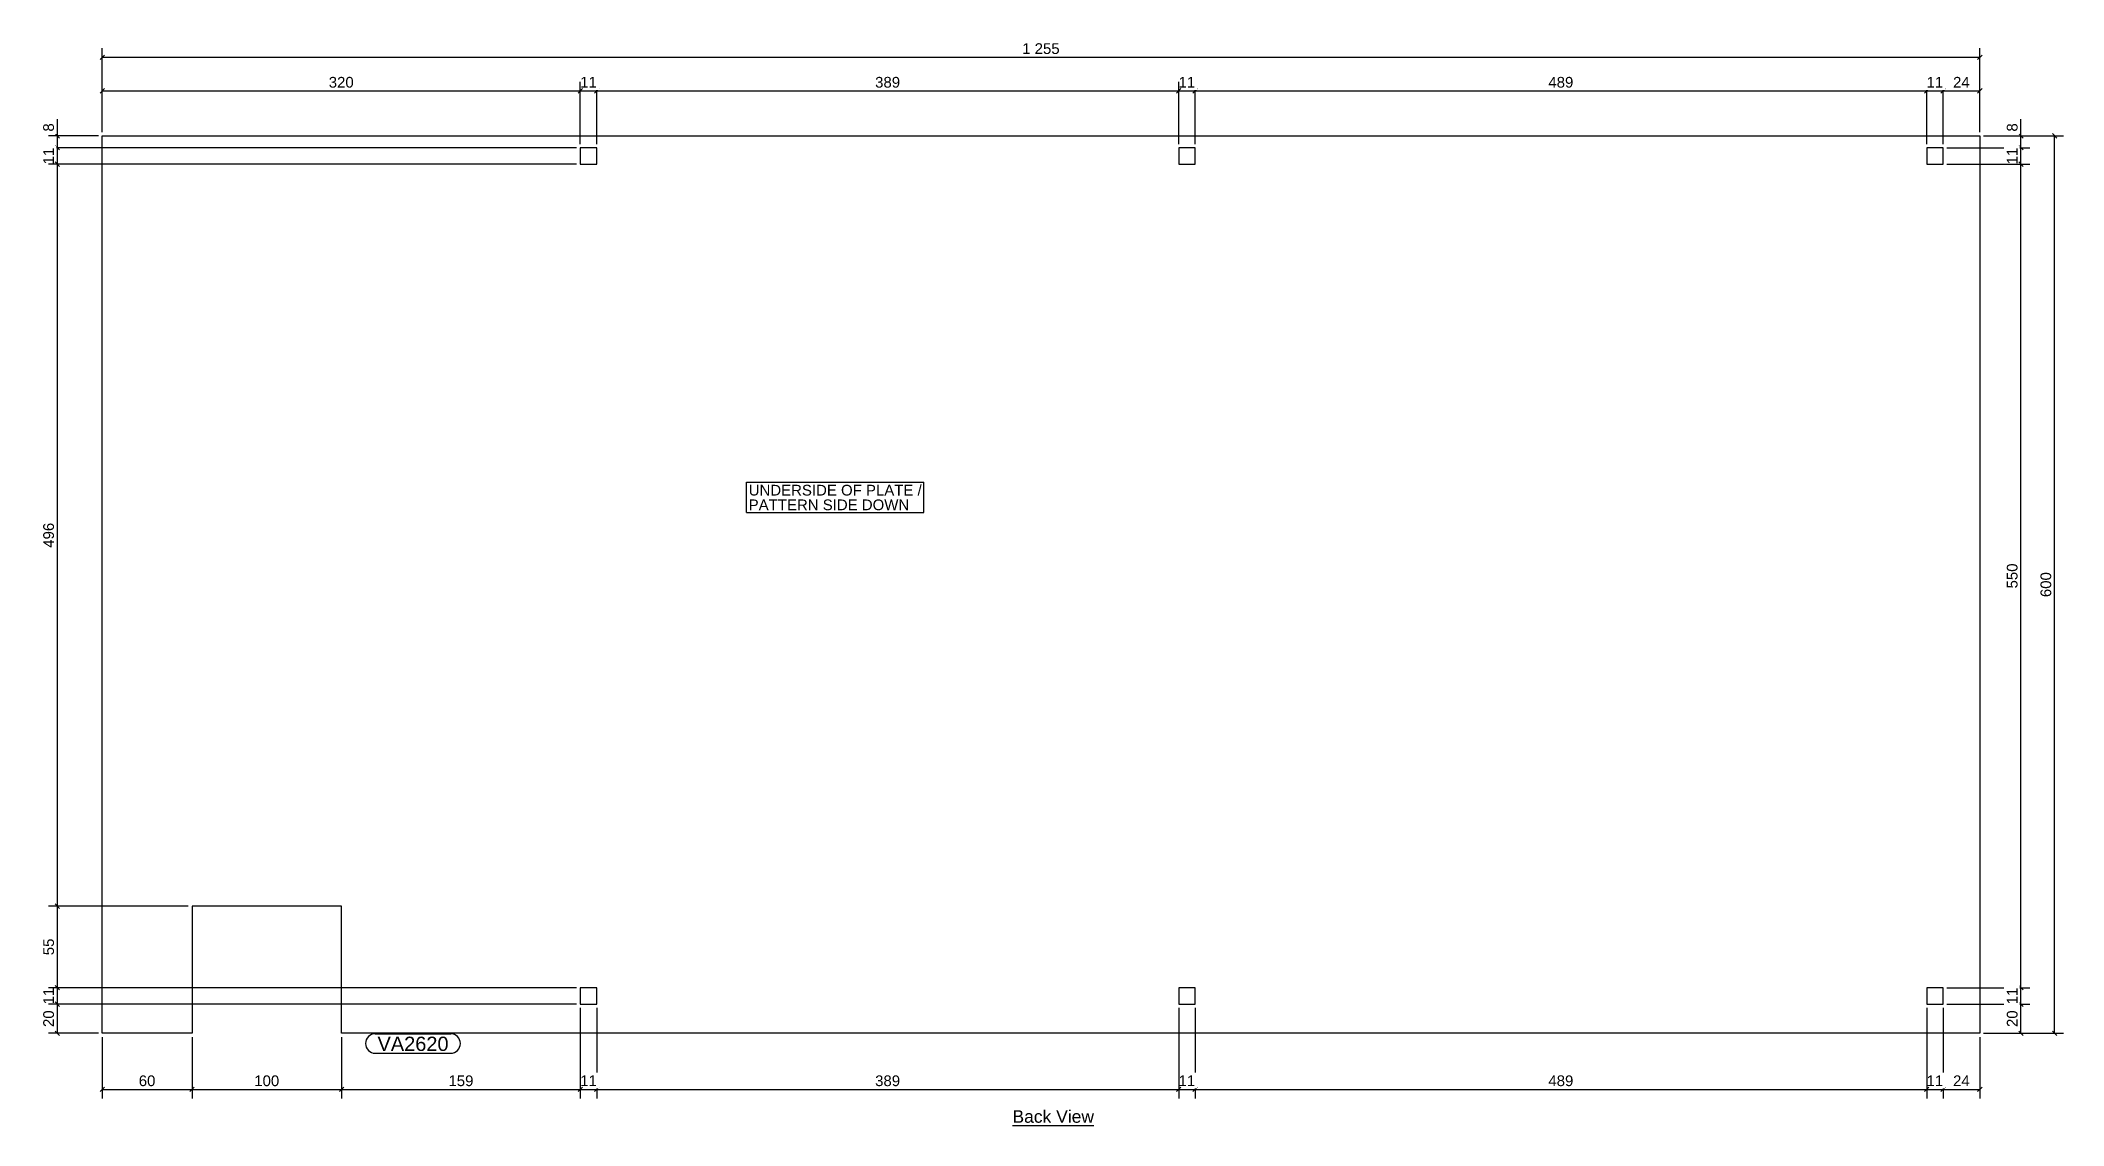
# Model space of a CAD drawing. Header units: millimetres. Extents: x 6 to 1358, y 11 to 737.
import ezdxf

# ---------------------------------------------------------------- set-up
doc = ezdxf.new("R2010")
doc.units = ezdxf.units.MM
doc.styles.add('Arial', font='ARIAL.TTF', dxfattribs={"height": 0.2})

# ---------------------------------------------------------------- blocks, each defined once
blk = doc.blocks.new('Unknown-35602758-11 - 5966')
at = {"color": 6, "linetype": 'Continuous'}
blk.add_line((655.7, 11.2), (710.1, 11.2), dxfattribs=at)
at = {"color": 0, "linetype": 'Continuous'}
blk.add_wipeout([(710.1, 13.1), (710.1, 21.9), (655.7, 21.9), (655.7, 13.1)], dxfattribs=at)
at = {"color": 6, "linetype": 'Continuous', "style": 'Arial'}
blk.add_text('Back View', height=8.36, dxfattribs=at).set_placement((655.7, 13.1))
blk = doc.blocks.new('Part-35602758-6001 - 5966')
at = {"color": 30, "linetype": 'Continuous'}
for p, q in [((47.3, 72.9), (47.3, 672.9)), ((47.3, 672.9), (1302.3, 672.9)), ((377.8, 664.9), (366.8, 664.9)), ((366.8, 664.9), (366.8, 653.9)), ((377.8, 653.9), (377.8, 664.9)), ((777.8, 664.9), (766.8, 664.9)), ((766.8, 664.9), (766.8, 653.9)), ((777.8, 653.9), (777.8, 664.9)), ((1277.8, 664.9), (1266.8, 664.9)), ((1266.8, 664.9), (1266.8, 653.9)), ((1277.8, 653.9), (1277.8, 664.9)), ((1302.3, 672.9), (1302.3, 72.9)), ((366.8, 653.9), (377.8, 653.9)), ((766.8, 653.9), (777.8, 653.9)), ((1266.8, 653.9), (1277.8, 653.9)), ((207.3, 157.9), (107.3, 157.9)), ((107.3, 157.9), (107.3, 72.9)), ((207.3, 72.9), (207.3, 157.9)), ((377.8, 103.4), (366.8, 103.4)), ((366.8, 103.4), (366.8, 92.4)), ((377.8, 92.4), (377.8, 103.4)), ((777.8, 103.4), (766.8, 103.4)), ((766.8, 103.4), (766.8, 92.4)), ((777.8, 92.4), (777.8, 103.4)), ((1277.8, 103.4), (1266.8, 103.4)), ((1266.8, 103.4), (1266.8, 92.4)), ((1277.8, 92.4), (1277.8, 103.4)), ((366.8, 92.4), (377.8, 92.4)), ((766.8, 92.4), (777.8, 92.4)), ((1266.8, 92.4), (1277.8, 92.4)), ((107.3, 72.9), (47.3, 72.9)), ((1302.3, 72.9), (207.3, 72.9))]:
    blk.add_line(p, q, dxfattribs=at)
blk = doc.blocks.new('StraightDimension-35602758-6169 - 5966')
at = {"color": 7, "linetype": 'Continuous'}
for p, q in [((364.3, 103.4), (11.3, 103.4)), ((15.8, 104.9), (18.8, 101.9)), ((17.3, 92.4), (17.3, 103.4)), ((364.3, 92.4), (11.3, 92.4)), ((18.8, 90.9), (15.8, 93.9))]:
    blk.add_line(p, q, dxfattribs=at)
at = {"color": 0}
blk.add_wipeout([(16.5, 104.9), (6, 104.9), (6, 90.8), (16.5, 90.8)], dxfattribs=at)
at = {"color": 96, "style": 'Arial'}
blk.add_text('11', height=7.16, rotation=90.0002, dxfattribs=at).set_placement((15, 92.3))
blk = doc.blocks.new('StraightDimension-35602758-6012 - 5966')
at = {"color": 7, "linetype": 'Continuous'}
for p, q in [((107.3, 70.4), (107.3, 29.4)), ((207.3, 70.4), (207.3, 29.4)), ((108.8, 36.9), (105.8, 33.9)), ((107.3, 35.4), (207.3, 35.4)), ((205.8, 33.9), (208.8, 36.9))]:
    blk.add_line(p, q, dxfattribs=at)
at = {"color": 0}
blk.add_wipeout([(167.1, 36.1), (167.1, 46.6), (147.4, 46.6), (147.4, 36.1)], dxfattribs=at)
at = {"color": 96, "style": 'Arial'}
blk.add_text('100', height=7.16, dxfattribs=at).set_placement((148.9, 37.6))
blk = doc.blocks.new('StraightDimension-35602758-6133 - 5966')
at = {"color": 7, "linetype": 'Continuous'}
for p, q in [((779.3, 704.4), (776.3, 701.4)), ((777.8, 667.4), (777.8, 708.9)), ((1265.3, 701.4), (1268.3, 704.4)), ((1266.8, 667.4), (1266.8, 708.9)), ((777.8, 702.9), (1266.8, 702.9))]:
    blk.add_line(p, q, dxfattribs=at)
at = {"color": 0}
blk.add_wipeout([(1032.1, 703.6), (1032.1, 714.1), (1012.4, 714.1), (1012.4, 703.6)], dxfattribs=at)
at = {"color": 96, "style": 'Arial'}
blk.add_text('489', height=7.16, dxfattribs=at).set_placement((1013.9, 705.1))
blk = doc.blocks.new('StraightDimension-35602758-6005 - 5966')
at = {"color": 7, "linetype": 'Continuous'}
for p, q in [((1277.8, 89.9), (1277.8, 29.4)), ((1302.3, 70.4), (1302.3, 29.4)), ((1279.3, 36.9), (1276.3, 33.9)), ((1277.8, 35.4), (1302.3, 35.4)), ((1300.8, 33.9), (1303.8, 36.9))]:
    blk.add_line(p, q, dxfattribs=at)
at = {"color": 0}
blk.add_wipeout([(1297.1, 36.1), (1297.1, 46.6), (1282.9, 46.6), (1282.9, 36.1)], dxfattribs=at)
at = {"color": 96, "style": 'Arial'}
blk.add_text('24', height=7.16, dxfattribs=at).set_placement((1284.4, 37.6))
blk = doc.blocks.new('StraightDimension-35602758-6134 - 5966')
at = {"color": 7, "linetype": 'Continuous'}
for p, q in [((765.3, 701.4), (768.3, 704.4)), ((766.8, 667.4), (766.8, 708.9)), ((779.3, 704.4), (776.3, 701.4)), ((777.8, 667.4), (777.8, 708.9)), ((766.8, 702.9), (777.8, 702.9))]:
    blk.add_line(p, q, dxfattribs=at)
at = {"color": 0}
blk.add_wipeout([(779.3, 703.6), (779.3, 714.1), (765.2, 714.1), (765.2, 703.6)], dxfattribs=at)
at = {"color": 96, "style": 'Arial'}
blk.add_text('11', height=7.16, dxfattribs=at).set_placement((766.7, 705.1))
blk = doc.blocks.new('StraightDimension-35602758-6006 - 5966')
at = {"color": 7, "linetype": 'Continuous'}
for p, q in [((1266.8, 89.9), (1266.8, 29.4)), ((1277.8, 89.9), (1277.8, 29.4)), ((1265.3, 33.9), (1268.3, 36.9)), ((1266.8, 35.4), (1277.8, 35.4)), ((1279.3, 36.9), (1276.3, 33.9))]:
    blk.add_line(p, q, dxfattribs=at)
at = {"color": 0}
blk.add_wipeout([(1279.3, 36.1), (1279.3, 46.6), (1265.2, 46.6), (1265.2, 36.1)], dxfattribs=at)
at = {"color": 96, "style": 'Arial'}
blk.add_text('11', height=7.16, dxfattribs=at).set_placement((1266.7, 37.6))
blk = doc.blocks.new('StraightDimension-35602758-6135 - 5966')
at = {"color": 7, "linetype": 'Continuous'}
for p, q in [((379.3, 704.4), (376.3, 701.4)), ((377.8, 667.4), (377.8, 708.9)), ((765.3, 701.4), (768.3, 704.4)), ((766.8, 667.4), (766.8, 708.9)), ((377.8, 702.9), (766.8, 702.9))]:
    blk.add_line(p, q, dxfattribs=at)
at = {"color": 0}
blk.add_wipeout([(582.1, 703.6), (582.1, 714.1), (562.4, 714.1), (562.4, 703.6)], dxfattribs=at)
at = {"color": 96, "style": 'Arial'}
blk.add_text('389', height=7.16, dxfattribs=at).set_placement((563.9, 705.1))
blk = doc.blocks.new('StraightDimension-35602758-6007 - 5966')
at = {"color": 7, "linetype": 'Continuous'}
for p, q in [((777.8, 89.9), (777.8, 29.4)), ((1266.8, 89.9), (1266.8, 29.4)), ((779.3, 36.9), (776.3, 33.9)), ((777.8, 35.4), (1266.8, 35.4)), ((1265.3, 33.9), (1268.3, 36.9))]:
    blk.add_line(p, q, dxfattribs=at)
at = {"color": 0}
blk.add_wipeout([(1032.1, 36.1), (1032.1, 46.6), (1012.4, 46.6), (1012.4, 36.1)], dxfattribs=at)
at = {"color": 96, "style": 'Arial'}
blk.add_text('489', height=7.16, dxfattribs=at).set_placement((1013.9, 37.6))
blk = doc.blocks.new('StraightDimension-35602758-6136 - 5966')
at = {"color": 7, "linetype": 'Continuous'}
for p, q in [((365.3, 701.4), (368.3, 704.4)), ((366.8, 667.4), (366.8, 708.9)), ((379.3, 704.4), (376.3, 701.4)), ((377.8, 667.4), (377.8, 708.9)), ((366.8, 702.9), (377.8, 702.9))]:
    blk.add_line(p, q, dxfattribs=at)
at = {"color": 0}
blk.add_wipeout([(379.3, 703.6), (379.3, 714.1), (365.2, 714.1), (365.2, 703.6)], dxfattribs=at)
at = {"color": 96, "style": 'Arial'}
blk.add_text('11', height=7.16, dxfattribs=at).set_placement((366.7, 705.1))
blk = doc.blocks.new('StraightDimension-35602758-6008 - 5966')
at = {"color": 7, "linetype": 'Continuous'}
for p, q in [((766.8, 89.9), (766.8, 29.4)), ((777.8, 89.9), (777.8, 29.4)), ((765.3, 33.9), (768.3, 36.9)), ((766.8, 35.4), (777.8, 35.4)), ((779.3, 36.9), (776.3, 33.9))]:
    blk.add_line(p, q, dxfattribs=at)
at = {"color": 0}
blk.add_wipeout([(779.3, 36.1), (779.3, 46.6), (765.2, 46.6), (765.2, 36.1)], dxfattribs=at)
at = {"color": 96, "style": 'Arial'}
blk.add_text('11', height=7.16, dxfattribs=at).set_placement((766.7, 37.6))
blk = doc.blocks.new('StraightDimension-35602758-6137 - 5966')
at = {"color": 7, "linetype": 'Continuous'}
for p, q in [((48.8, 704.4), (45.8, 701.4)), ((47.3, 675.4), (47.3, 708.9)), ((365.3, 701.4), (368.3, 704.4)), ((366.8, 667.4), (366.8, 708.9)), ((47.3, 702.9), (366.8, 702.9))]:
    blk.add_line(p, q, dxfattribs=at)
at = {"color": 0}
blk.add_wipeout([(216.8, 703.6), (216.8, 714.1), (197.2, 714.1), (197.2, 703.6)], dxfattribs=at)
at = {"color": 96, "style": 'Arial'}
blk.add_text('320', height=7.16, dxfattribs=at).set_placement((198.7, 705.1))
blk = doc.blocks.new('StraightDimension-35602758-6009 - 5966')
at = {"color": 7, "linetype": 'Continuous'}
for p, q in [((377.8, 89.9), (377.8, 29.4)), ((766.8, 89.9), (766.8, 29.4)), ((379.3, 36.9), (376.3, 33.9)), ((377.8, 35.4), (766.8, 35.4)), ((765.3, 33.9), (768.3, 36.9))]:
    blk.add_line(p, q, dxfattribs=at)
at = {"color": 0}
blk.add_wipeout([(582.1, 36.1), (582.1, 46.6), (562.4, 46.6), (562.4, 36.1)], dxfattribs=at)
at = {"color": 96, "style": 'Arial'}
blk.add_text('389', height=7.16, dxfattribs=at).set_placement((563.9, 37.6))
blk = doc.blocks.new('StraightDimension-35602758-6195 - 5966')
at = {"color": 7, "linetype": 'Continuous'}
for p, q in [((1280.3, 92.4), (1335.8, 92.4)), ((1331.3, 90.9), (1328.3, 93.9)), ((1329.8, 72.9), (1329.8, 92.4)), ((1304.8, 72.9), (1335.8, 72.9)), ((1328.3, 74.4), (1331.3, 71.4))]:
    blk.add_line(p, q, dxfattribs=at)
at = {"color": 0}
blk.add_wipeout([(1329, 89.7), (1318.5, 89.7), (1318.5, 75.6), (1329, 75.6)], dxfattribs=at)
at = {"color": 96, "style": 'Arial'}
blk.add_text('20', height=7.16, rotation=90.0002, dxfattribs=at).set_placement((1327.5, 77.1))
blk = doc.blocks.new('StraightDimension-35602758-6010 - 5966')
at = {"color": 7, "linetype": 'Continuous'}
for p, q in [((366.8, 89.9), (366.8, 29.4)), ((377.8, 89.9), (377.8, 29.4)), ((365.3, 33.9), (368.3, 36.9)), ((366.8, 35.4), (377.8, 35.4)), ((379.3, 36.9), (376.3, 33.9))]:
    blk.add_line(p, q, dxfattribs=at)
at = {"color": 0}
blk.add_wipeout([(379.3, 36.1), (379.3, 46.6), (365.2, 46.6), (365.2, 36.1)], dxfattribs=at)
at = {"color": 96, "style": 'Arial'}
blk.add_text('11', height=7.16, dxfattribs=at).set_placement((366.7, 37.6))
blk = doc.blocks.new('StraightDimension-35602758-6011 - 5966')
at = {"color": 7, "linetype": 'Continuous'}
for p, q in [((366.8, 89.9), (366.8, 29.4)), ((207.3, 70.4), (207.3, 29.4)), ((208.8, 36.9), (205.8, 33.9)), ((207.3, 35.4), (366.8, 35.4)), ((365.3, 33.9), (368.3, 36.9))]:
    blk.add_line(p, q, dxfattribs=at)
at = {"color": 0}
blk.add_wipeout([(296.8, 36.1), (296.8, 46.6), (277.2, 46.6), (277.2, 36.1)], dxfattribs=at)
at = {"color": 96, "style": 'Arial'}
blk.add_text('159', height=7.16, dxfattribs=at).set_placement((278.7, 37.6))
blk = doc.blocks.new('StraightDimension-35602758-6013 - 5966')
at = {"color": 7, "linetype": 'Continuous'}
for p, q in [((47.3, 70.4), (47.3, 29.4)), ((107.3, 70.4), (107.3, 29.4)), ((48.8, 36.9), (45.8, 33.9)), ((47.3, 35.4), (107.3, 35.4)), ((105.8, 33.9), (108.8, 36.9))]:
    blk.add_line(p, q, dxfattribs=at)
at = {"color": 0}
blk.add_wipeout([(84.3, 36.1), (84.3, 46.6), (70.2, 46.6), (70.2, 36.1)], dxfattribs=at)
at = {"color": 96, "style": 'Arial'}
blk.add_text('60', height=7.16, dxfattribs=at).set_placement((71.7, 37.6))
blk = doc.blocks.new('StraightDimension-35602758-6131 - 5966')
at = {"color": 7, "linetype": 'Continuous'}
for p, q in [((1279.3, 704.4), (1276.3, 701.4)), ((1277.8, 667.4), (1277.8, 708.9)), ((1300.8, 701.4), (1303.8, 704.4)), ((1302.3, 675.4), (1302.3, 708.9)), ((1277.8, 702.9), (1302.3, 702.9))]:
    blk.add_line(p, q, dxfattribs=at)
at = {"color": 0}
blk.add_wipeout([(1297.1, 703.6), (1297.1, 714.1), (1282.9, 714.1), (1282.9, 703.6)], dxfattribs=at)
at = {"color": 96, "style": 'Arial'}
blk.add_text('24', height=7.16, dxfattribs=at).set_placement((1284.4, 705.1))
blk = doc.blocks.new('StraightDimension-35602758-6132 - 5966')
at = {"color": 7, "linetype": 'Continuous'}
for p, q in [((1265.3, 701.4), (1268.3, 704.4)), ((1266.8, 667.4), (1266.8, 708.9)), ((1279.3, 704.4), (1276.3, 701.4)), ((1277.8, 667.4), (1277.8, 708.9)), ((1266.8, 702.9), (1277.8, 702.9))]:
    blk.add_line(p, q, dxfattribs=at)
at = {"color": 0}
blk.add_wipeout([(1279.3, 703.6), (1279.3, 714.1), (1265.2, 714.1), (1265.2, 703.6)], dxfattribs=at)
at = {"color": 96, "style": 'Arial'}
blk.add_text('11', height=7.16, dxfattribs=at).set_placement((1266.7, 705.1))
blk = doc.blocks.new('StraightDimension-35602758-6160 - 5966')
at = {"color": 7, "linetype": 'Continuous'}
for p, q in [((47.3, 675.4), (47.3, 731.4)), ((1302.3, 675.4), (1302.3, 731.4)), ((48.8, 726.9), (45.8, 723.9)), ((47.3, 725.4), (1302.3, 725.4)), ((1300.8, 723.9), (1303.8, 726.9))]:
    blk.add_line(p, q, dxfattribs=at)
at = {"color": 0}
blk.add_wipeout([(688.8, 726.1), (688.8, 736.6), (660.7, 736.6), (660.7, 726.1)], dxfattribs=at)
at = {"color": 96, "style": 'Arial'}
blk.add_text('1 255', height=7.16, dxfattribs=at).set_placement((662.2, 727.6))
blk = doc.blocks.new('StraightDimension-35602758-6165 - 5966')
at = {"color": 7, "linetype": 'Continuous'}
for p, q in [((44.8, 672.9), (11.3, 672.9)), ((364.3, 664.9), (11.3, 664.9)), ((15.8, 674.4), (18.8, 671.4)), ((18.8, 663.4), (15.8, 666.4)), ((17.3, 664.9), (17.3, 672.9))]:
    blk.add_line(p, q, dxfattribs=at)
at = {"color": 0}
blk.add_wipeout([(16.5, 682.7), (6, 682.7), (6, 674.2), (16.5, 674.2)], dxfattribs=at)
at = {"color": 7, "linetype": 'Continuous'}
blk.add_line((17.3, 672.9), (17.3, 684.1), dxfattribs=at)
blk.add_line((17.3, 672.9), (17.3, 684.1), dxfattribs=at)
at = {"color": 96, "style": 'Arial'}
blk.add_text('8', height=7.16, rotation=90.0002, dxfattribs=at).set_placement((15, 675.7))
blk = doc.blocks.new('StraightDimension-35602758-6166 - 5966')
at = {"color": 7, "linetype": 'Continuous'}
for p, q in [((364.3, 664.9), (11.3, 664.9)), ((15.8, 666.4), (18.8, 663.4)), ((17.3, 653.9), (17.3, 664.9)), ((364.3, 653.9), (11.3, 653.9)), ((18.8, 652.4), (15.8, 655.4))]:
    blk.add_line(p, q, dxfattribs=at)
at = {"color": 0}
blk.add_wipeout([(16.5, 666.4), (6, 666.4), (6, 652.3), (16.5, 652.3)], dxfattribs=at)
at = {"color": 96, "style": 'Arial'}
blk.add_text('11', height=7.16, rotation=90.0002, dxfattribs=at).set_placement((15, 653.8))
blk = doc.blocks.new('StraightDimension-35602758-6167 - 5966')
at = {"color": 7, "linetype": 'Continuous'}
for p, q in [((364.3, 653.9), (11.3, 653.9)), ((18.8, 652.4), (15.8, 655.4)), ((17.3, 157.9), (17.3, 653.9)), ((104.8, 157.9), (11.3, 157.9)), ((15.8, 159.4), (18.8, 156.4))]:
    blk.add_line(p, q, dxfattribs=at)
at = {"color": 0}
blk.add_wipeout([(16.5, 415.7), (6, 415.7), (6, 396), (16.5, 396)], dxfattribs=at)
at = {"color": 96, "style": 'Arial'}
blk.add_text('496', height=7.16, rotation=90.0002, dxfattribs=at).set_placement((15, 397.5))
blk = doc.blocks.new('StraightDimension-35602758-6168 - 5966')
at = {"color": 7, "linetype": 'Continuous'}
for p, q in [((104.8, 157.9), (11.3, 157.9)), ((18.8, 156.4), (15.8, 159.4)), ((17.3, 103.4), (17.3, 157.9)), ((364.3, 103.4), (11.3, 103.4)), ((15.8, 104.9), (18.8, 101.9))]:
    blk.add_line(p, q, dxfattribs=at)
at = {"color": 0}
blk.add_wipeout([(16.5, 137.7), (6, 137.7), (6, 123.6), (16.5, 123.6)], dxfattribs=at)
at = {"color": 96, "style": 'Arial'}
blk.add_text('55', height=7.16, rotation=90.0002, dxfattribs=at).set_placement((15, 125.1))
blk = doc.blocks.new('StraightDimension-35602758-6170 - 5966')
at = {"color": 7, "linetype": 'Continuous'}
for p, q in [((364.3, 92.4), (11.3, 92.4)), ((18.8, 90.9), (15.8, 93.9)), ((17.3, 72.9), (17.3, 92.4)), ((44.8, 72.9), (11.3, 72.9)), ((15.8, 74.4), (18.8, 71.4))]:
    blk.add_line(p, q, dxfattribs=at)
at = {"color": 0}
blk.add_wipeout([(16.5, 89.7), (6, 89.7), (6, 75.6), (16.5, 75.6)], dxfattribs=at)
at = {"color": 96, "style": 'Arial'}
blk.add_text('20', height=7.16, rotation=90.0002, dxfattribs=at).set_placement((15, 77.1))
blk = doc.blocks.new('StraightDimension-35602758-6191 - 5966')
at = {"color": 7, "linetype": 'Continuous'}
for p, q in [((1280.3, 664.9), (1335.8, 664.9)), ((1304.8, 672.9), (1335.8, 672.9)), ((1328.3, 674.4), (1331.3, 671.4)), ((1331.3, 663.4), (1328.3, 666.4)), ((1329.8, 664.9), (1329.8, 672.9))]:
    blk.add_line(p, q, dxfattribs=at)
at = {"color": 0}
blk.add_wipeout([(1329, 682.7), (1318.5, 682.7), (1318.5, 674.2), (1329, 674.2)], dxfattribs=at)
at = {"color": 7, "linetype": 'Continuous'}
blk.add_line((1329.8, 672.9), (1329.8, 684.1), dxfattribs=at)
blk.add_line((1329.8, 672.9), (1329.8, 684.1), dxfattribs=at)
at = {"color": 96, "style": 'Arial'}
blk.add_text('8', height=7.16, rotation=90.0002, dxfattribs=at).set_placement((1327.5, 675.7))
blk = doc.blocks.new('StraightDimension-35602758-6192 - 5966')
at = {"color": 7, "linetype": 'Continuous'}
for p, q in [((1280.3, 664.9), (1335.8, 664.9)), ((1328.3, 666.4), (1331.3, 663.4)), ((1329.8, 653.9), (1329.8, 664.9)), ((1280.3, 653.9), (1335.8, 653.9)), ((1331.3, 652.4), (1328.3, 655.4))]:
    blk.add_line(p, q, dxfattribs=at)
at = {"color": 0}
blk.add_wipeout([(1329, 666.4), (1318.5, 666.4), (1318.5, 652.3), (1329, 652.3)], dxfattribs=at)
at = {"color": 96, "style": 'Arial'}
blk.add_text('11', height=7.16, rotation=90.0002, dxfattribs=at).set_placement((1327.5, 653.8))
blk = doc.blocks.new('StraightDimension-35602758-6193 - 5966')
at = {"color": 7, "linetype": 'Continuous'}
for p, q in [((1280.3, 653.9), (1335.8, 653.9)), ((1331.3, 652.4), (1328.3, 655.4)), ((1329.8, 103.4), (1329.8, 653.9)), ((1280.3, 103.4), (1335.8, 103.4)), ((1328.3, 104.9), (1331.3, 101.9))]:
    blk.add_line(p, q, dxfattribs=at)
at = {"color": 0}
blk.add_wipeout([(1329, 388.5), (1318.5, 388.5), (1318.5, 368.8), (1329, 368.8)], dxfattribs=at)
at = {"color": 96, "style": 'Arial'}
blk.add_text('550', height=7.16, rotation=90.0002, dxfattribs=at).set_placement((1327.5, 370.3))
blk = doc.blocks.new('StraightDimension-35602758-6194 - 5966')
at = {"color": 7, "linetype": 'Continuous'}
for p, q in [((1280.3, 103.4), (1335.8, 103.4)), ((1328.3, 104.9), (1331.3, 101.9)), ((1329.8, 92.4), (1329.8, 103.4)), ((1280.3, 92.4), (1335.8, 92.4)), ((1331.3, 90.9), (1328.3, 93.9))]:
    blk.add_line(p, q, dxfattribs=at)
at = {"color": 0}
blk.add_wipeout([(1329, 104.9), (1318.5, 104.9), (1318.5, 90.8), (1329, 90.8)], dxfattribs=at)
at = {"color": 96, "style": 'Arial'}
blk.add_text('11', height=7.16, rotation=90.0002, dxfattribs=at).set_placement((1327.5, 92.3))
blk = doc.blocks.new('StraightDimension-35602758-6221 - 5966')
at = {"color": 7, "linetype": 'Continuous'}
for p, q in [((1304.8, 672.9), (1358.3, 672.9)), ((1353.8, 671.4), (1350.8, 674.4)), ((1352.3, 72.9), (1352.3, 672.9)), ((1304.8, 72.9), (1358.3, 72.9)), ((1350.8, 74.4), (1353.8, 71.4))]:
    blk.add_line(p, q, dxfattribs=at)
at = {"color": 0}
blk.add_wipeout([(1351.5, 382.7), (1341, 382.7), (1341, 363), (1351.5, 363)], dxfattribs=at)
at = {"color": 96, "style": 'Arial'}
blk.add_text('600', height=7.16, rotation=90.0002, dxfattribs=at).set_placement((1350, 364.5))
blk = doc.blocks.new('Text-35602758-7715 - 5966')
at = {"color": 0, "linetype": 'Continuous'}
blk.add_wipeout([(586.6, 422.6), (586.6, 430.1), (479.4, 430.1), (479.4, 422.6)], dxfattribs=at)
at = {"color": 7, "linetype": 'Continuous'}
blk.add_line((477.9, 421.1), (596.4, 421.1), dxfattribs=at)
at = {"color": 0, "linetype": 'Continuous'}
blk.add_wipeout([(594.9, 432.4), (594.9, 439.9), (479.4, 439.9), (479.4, 432.4)], dxfattribs=at)
at = {"color": 7, "linetype": 'Continuous'}
for p, q in [((477.9, 441.4), (596.4, 441.4)), ((477.9, 421.1), (477.9, 441.4)), ((596.4, 421.1), (596.4, 441.4))]:
    blk.add_line(p, q, dxfattribs=at)
at = {"color": 96, "linetype": 'Continuous', "style": 'Arial'}
for s, p in [('UNDERSIDE OF PLATE /', (479.4, 432.4)), ('PATTERN SIDE DOWN', (479.4, 422.6))]:
    blk.add_text(s, height=7.163, dxfattribs=at).set_placement(p)
blk = doc.blocks.new('Mark-35602758-6225 - 5966')
at = {"color": 0}
blk.add_wipeout([(278.7, 61.1), (278.7, 71.1), (231.3, 71.1), (231.3, 61.1)], dxfattribs=at)
blk.add_wipeout([(278.7, 61.1), (278.7, 71.1), (231.3, 71.1), (231.3, 61.1)], dxfattribs=at)
at = {"color": 7, "linetype": 'Continuous'}
for p, q in [((229.8, 72.6), (280.2, 72.6)), ((229.8, 59.6), (280.2, 59.6))]:
    blk.add_line(p, q, dxfattribs=at)
for centre, start, end in [((229.8, 66.1), 90, 270), ((280.2, 66.1), 270, 90)]:
    blk.add_arc(centre, 6.5, start, end, dxfattribs=at)
at = {"color": 96, "style": 'Arial'}
blk.add_text('VA2620', height=9.55, dxfattribs=at).set_placement((231.3, 61.1))

msp = doc.modelspace()

# ---------------------------------------------------------------- block references
for name in ['Part-35602758-6001 - 5966', 'Unknown-35602758-11 - 5966']:
    msp.add_blockref(name, (0, 0))

# ---------------------------------------------------------------- next in the draw order: block references
for name in ['StraightDimension-35602758-6133 - 5966', 'StraightDimension-35602758-6131 - 5966', 'Text-35602758-7715 - 5966', 'StraightDimension-35602758-6169 - 5966', 'StraightDimension-35602758-6005 - 5966', 'StraightDimension-35602758-6012 - 5966']:
    msp.add_blockref(name, (0, 0))

# ---------------------------------------------------------------- next in the draw order: block references
for name in ['StraightDimension-35602758-6134 - 5966', 'StraightDimension-35602758-6132 - 5966', 'StraightDimension-35602758-6006 - 5966', 'StraightDimension-35602758-6013 - 5966']:
    msp.add_blockref(name, (0, 0))

# ---------------------------------------------------------------- next in the draw order: block references
for name in ['StraightDimension-35602758-6135 - 5966', 'StraightDimension-35602758-6007 - 5966', 'StraightDimension-35602758-6195 - 5966']:
    msp.add_blockref(name, (0, 0))

# ---------------------------------------------------------------- next in the draw order: block references
for name in ['StraightDimension-35602758-6136 - 5966', 'StraightDimension-35602758-6008 - 5966']:
    msp.add_blockref(name, (0, 0))

# ---------------------------------------------------------------- next in the draw order: block references
for name in ['StraightDimension-35602758-6137 - 5966', 'StraightDimension-35602758-6009 - 5966']:
    msp.add_blockref(name, (0, 0))

# ---------------------------------------------------------------- next in the draw order: block references
for name in ['StraightDimension-35602758-6160 - 5966', 'StraightDimension-35602758-6010 - 5966']:
    msp.add_blockref(name, (0, 0))

# ---------------------------------------------------------------- next in the draw order: block references
for name in ['StraightDimension-35602758-6165 - 5966', 'StraightDimension-35602758-6191 - 5966', 'StraightDimension-35602758-6011 - 5966']:
    msp.add_blockref(name, (0, 0))

# ---------------------------------------------------------------- next in the draw order: block references
for name in ['StraightDimension-35602758-6166 - 5966', 'StraightDimension-35602758-6192 - 5966', 'StraightDimension-35602758-6170 - 5966']:
    msp.add_blockref(name, (0, 0))

# ---------------------------------------------------------------- next in the draw order: block references
for name in ['StraightDimension-35602758-6167 - 5966', 'StraightDimension-35602758-6193 - 5966', 'Mark-35602758-6225 - 5966']:
    msp.add_blockref(name, (0, 0))

# ---------------------------------------------------------------- next in the draw order: block references
for name in ['StraightDimension-35602758-6168 - 5966', 'StraightDimension-35602758-6194 - 5966']:
    msp.add_blockref(name, (0, 0))

# ---------------------------------------------------------------- next in the draw order: block references
msp.add_blockref('StraightDimension-35602758-6221 - 5966', (0, 0))

doc.saveas('drawing.dxf')
